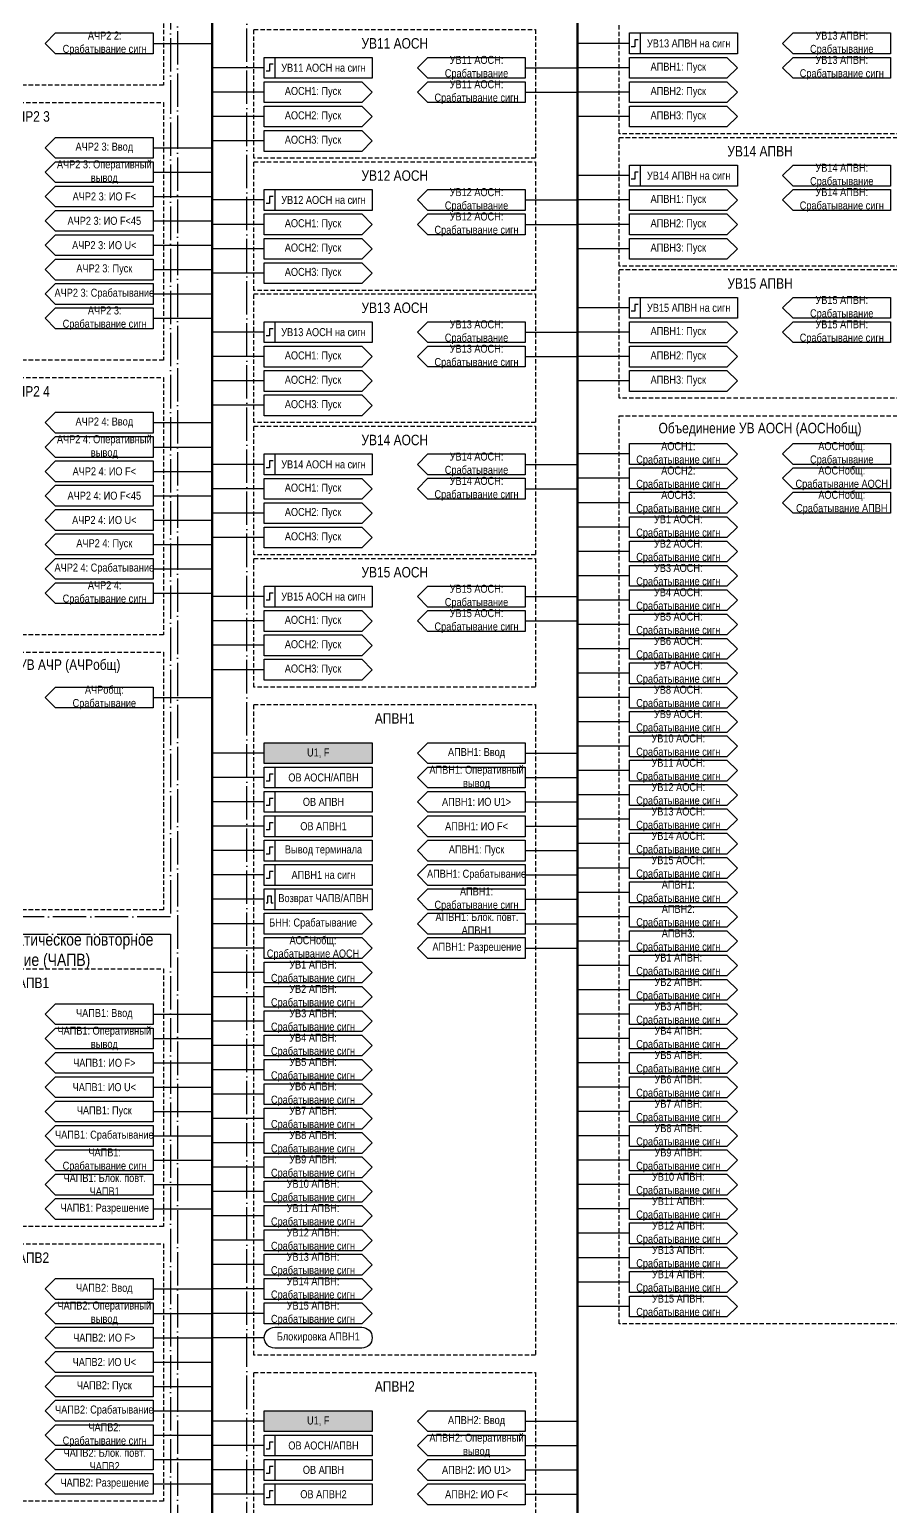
# Model space of a CAD drawing. Header units: millimetres. Extents: x -3568 to 1010, y 18 to 1948.
# Drawn here: x 352.5 to 600, y 765.5 to 1190 of the extents above; entities that cross this region are included whole.
import ezdxf

# ---------------------------------------------------------------- set-up
doc = ezdxf.new("R2010")
doc.units = ezdxf.units.MM
doc.linetypes.add('ACAD_ISO04W100', pattern=[30, 24, -3, 0, -3])
doc.linetypes.add('штриховая2', pattern=[0.375, 0.25, -0.125])
doc.layers.add('TEXT', color=7, linetype='Continuous', lineweight=25)
doc.styles.add('2.5_Gost_RD', font='ARIALN.TTF', dxfattribs={"height": 2.5})
doc.styles.add('3.5_Gost_RD', font='ARIALN.TTF', dxfattribs={"height": 3.5})

msp = doc.modelspace()

# ---------------------------------------------------------------- hatches: boundary and pattern name
at = {"ltscale": 100, "true_color": 0x00cb62}
h = msp.add_hatch(color=112, dxfattribs=at)
h.dxf.hatch_style = 1
h.paths.add_polyline_path([(420, 985), (451, 985), (451, 979), (420, 979)])
h = msp.add_hatch(color=112, dxfattribs=at)
h.dxf.hatch_style = 1
h.paths.add_polyline_path([(420, 793), (451, 793), (451, 787), (420, 787)])

# ---------------------------------------------------------------- linework, layer by layer
at = {"lineweight": 100, "ltscale": 100}
for p, q in [((405, 1860), (405, 505)), ((510, 1845), (510, 505))]:
    msp.add_line(p, q, dxfattribs=at)
at = {"ltscale": 100}
for p, q in [((388, 1186), (405, 1186)), ((525, 1186), (510, 1186)), ((420, 1179), (405, 1179)), ((495, 1179), (510, 1179)), ((525, 1179), (510, 1179)), ((420, 1172), (405, 1172)), ((495, 1172), (510, 1172)), ((525, 1172), (510, 1172)), ((420, 1165), (405, 1165)), ((525, 1165), (510, 1165)), ((388, 1156), (405, 1156)), ((420, 1158), (405, 1158)), ((388, 1149), (405, 1149)), ((525, 1148), (510, 1148)), ((388, 1142), (405, 1142)), ((420, 1141), (405, 1141)), ((495, 1141), (510, 1141)), ((525, 1141), (510, 1141)), ((388, 1135), (405, 1135)), ((420, 1134), (405, 1134)), ((495, 1134), (510, 1134)), ((525, 1134), (510, 1134)), ((388, 1128), (405, 1128)), ((420, 1127), (405, 1127)), ((525, 1127), (510, 1127)), ((388, 1121), (405, 1121)), ((420, 1120), (405, 1120)), ((388, 1114), (405, 1114)), ((525, 1110), (510, 1110)), ((388, 1107), (405, 1107)), ((420, 1103), (405, 1103)), ((495, 1103), (510, 1103)), ((525, 1103), (510, 1103)), ((420, 1096), (405, 1096)), ((495, 1096), (510, 1096)), ((525, 1096), (510, 1096)), ((420, 1089), (405, 1089)), ((525, 1089), (510, 1089)), ((420, 1082), (405, 1082)), ((388, 1077), (405, 1077)), ((388, 1070), (405, 1070)), ((525, 1068), (510, 1068)), ((388, 1063), (405, 1063)), ((420, 1065), (405, 1065)), ((495, 1065), (510, 1065)), ((420, 1058), (405, 1058)), ((495, 1058), (510, 1058)), ((525, 1061), (510, 1061)), ((388, 1056), (405, 1056)), ((525, 1054), (510, 1054)), ((388, 1049), (405, 1049)), ((420, 1051), (405, 1051)), ((525, 1047), (510, 1047)), ((388, 1042), (405, 1042)), ((420, 1044), (405, 1044)), ((525, 1040), (510, 1040)), ((388, 1035), (405, 1035)), ((525, 1033), (510, 1033)), ((388, 1028), (405, 1028)), ((420, 1027), (405, 1027)), ((495, 1027), (510, 1027)), ((525, 1026), (510, 1026)), ((420, 1020), (405, 1020)), ((495, 1020), (510, 1020)), ((525, 1019), (510, 1019)), ((420, 1013), (405, 1013)), ((525, 1012), (510, 1012)), ((420, 1006), (405, 1006)), ((525, 1005), (510, 1005)), ((388, 998), (405, 998)), ((525, 998), (510, 998)), ((525, 991), (510, 991)), ((420, 982), (405, 982)), ((495, 982), (510, 982)), ((525, 984), (510, 984)), ((525, 977), (510, 977)), ((420, 975), (405, 975)), ((495, 975), (510, 975)), ((420, 968), (405, 968)), ((495, 968), (510, 968)), ((525, 970), (510, 970)), ((420, 961), (405, 961)), ((495, 961), (510, 961)), ((525, 963), (510, 963)), ((525, 956), (510, 956)), ((420, 954), (405, 954)), ((495, 954), (510, 954)), ((420, 947), (405, 947)), ((495, 947), (510, 947)), ((525, 949), (510, 949)), ((420, 940), (405, 940)), ((495, 940), (510, 940)), ((525, 942), (510, 942)), ((525, 935), (510, 935)), ((420, 933), (405, 933)), ((495, 933), (510, 933)), ((420, 926), (405, 926)), ((495, 926), (510, 926)), ((525, 928), (510, 928)), ((420, 919), (405, 919)), ((525, 921), (510, 921)), ((525, 914), (510, 914)), ((420, 912), (405, 912)), ((388, 907), (405, 907)), ((420, 905), (405, 905)), ((525, 907), (510, 907)), ((388, 900), (405, 900)), ((525, 900), (510, 900)), ((420, 898), (405, 898)), ((388, 893), (405, 893)), ((525, 893), (510, 893)), ((420, 891), (405, 891)), ((388, 886), (405, 886)), ((420, 884), (405, 884)), ((525, 886), (510, 886)), ((388, 879), (405, 879)), ((525, 879), (510, 879)), ((420, 877), (405, 877)), ((388, 872), (405, 872)), ((525, 872), (510, 872)), ((420, 870), (405, 870)), ((388, 865), (405, 865)), ((420, 863), (405, 863)), ((525, 865), (510, 865)), ((388, 858), (405, 858)), ((525, 858), (510, 858)), ((420, 856), (405, 856)), ((388, 851), (405, 851)), ((420, 849), (405, 849)), ((525, 851), (510, 851)), ((420, 842), (405, 842)), ((525, 844), (510, 844)), ((525, 837), (510, 837)), ((420, 835), (405, 835)), ((388, 828), (405, 828)), ((420, 828), (405, 828)), ((525, 830), (510, 830)), ((388, 821), (405, 821)), ((420, 821), (405, 821)), ((525, 823), (510, 823)), ((388, 814), (405, 814)), ((420, 814), (405, 814)), ((388, 807), (405, 807)), ((388, 800), (405, 800)), ((388, 793), (405, 793)), ((420, 790), (405, 790)), ((495, 790), (510, 790)), ((388, 786), (405, 786)), ((420, 783), (405, 783)), ((495, 783), (510, 783)), ((388, 779), (405, 779)), ((420, 776), (405, 776)), ((495, 776), (510, 776)), ((388, 772), (405, 772)), ((420, 769), (405, 769)), ((495, 769), (510, 769))]:
    msp.add_line(p, q, dxfattribs=at)
at = {"color": 251, "linetype": 'ACAD_ISO04W100', "lineweight": 30, "ltscale": 0.4, "true_color": 0x58595b}
for points in [[(310, 1855), (395, 1855), (395, 561), (310, 561)], [(415, 1855), (609, 1855), (609, 612), (415, 612)], [(312, 1732), (393, 1732), (393, 935), (312, 935)], [(312, 930), (393, 930), (393, 563), (312, 563)]]:
    msp.add_lwpolyline(points, close=True, dxfattribs=at)
at = {"linetype": 'штриховая2', "ltscale": 5}
for points in [[(314, 1248), (391, 1248), (391, 1174), (314, 1174)], [(522, 1197), (603, 1197), (603, 1160), (522, 1160)], [(417, 1190), (498, 1190), (498, 1153), (417, 1153)], [(314, 1169), (391, 1169), (391, 1095), (314, 1095)], [(522, 1159), (603, 1159), (603, 1122), (522, 1122)], [(417, 1152), (498, 1152), (498, 1115), (417, 1115)], [(522, 1121), (603, 1121), (603, 1084), (522, 1084)], [(417, 1114), (498, 1114), (498, 1077), (417, 1077)], [(314, 1090), (391, 1090), (391, 1016), (314, 1016)], [(522, 1079), (603, 1079), (603, 818), (522, 818)], [(417, 1076), (498, 1076), (498, 1039), (417, 1039)], [(417, 1038), (498, 1038), (498, 1001), (417, 1001)], [(314, 1011), (391, 1011), (391, 937), (314, 937)], [(417, 996), (498, 996), (498, 809), (417, 809)], [(314, 920), (391, 920), (391, 846), (314, 846)], [(314, 841), (391, 841), (391, 767), (314, 767)], [(417, 804), (498, 804), (498, 617), (417, 617)]]:
    msp.add_lwpolyline(points, close=True, dxfattribs=at)
at = {"ltscale": 100}
for points in [[(360, 1189), (388, 1189), (388, 1183), (360, 1183), (357, 1186)], [(525, 1189), (528, 1189), (528, 1183), (525, 1183)], [(525, 1189), (556, 1189), (556, 1183), (525, 1183)], [(600, 1183), (572, 1183), (569, 1186), (572, 1189), (600, 1189)], [(420, 1182), (423, 1182), (423, 1176), (420, 1176)], [(420, 1182), (451, 1182), (451, 1176), (420, 1176)], [(495, 1176), (467, 1176), (464, 1179), (467, 1182), (495, 1182)], [(572, 1182), (600, 1182), (600, 1176), (572, 1176), (569, 1179)], [(467, 1175), (495, 1175), (495, 1169), (467, 1169), (464, 1172)], [(388, 1159), (388, 1153), (360, 1153), (357, 1156), (360, 1159)], [(388, 1152), (388, 1146), (360, 1146), (357, 1149), (360, 1152)], [(525, 1151), (528, 1151), (528, 1145), (525, 1145)], [(525, 1151), (556, 1151), (556, 1145), (525, 1145)], [(600, 1145), (572, 1145), (569, 1148), (572, 1151), (600, 1151)], [(360, 1145), (388, 1145), (388, 1139), (360, 1139), (357, 1142)], [(420, 1144), (423, 1144), (423, 1138), (420, 1138)], [(420, 1144), (451, 1144), (451, 1138), (420, 1138)], [(495, 1138), (467, 1138), (464, 1141), (467, 1144), (495, 1144)], [(572, 1144), (600, 1144), (600, 1138), (572, 1138), (569, 1141)], [(360, 1138), (388, 1138), (388, 1132), (360, 1132), (357, 1135)], [(467, 1137), (495, 1137), (495, 1131), (467, 1131), (464, 1134)], [(360, 1131), (388, 1131), (388, 1125), (360, 1125), (357, 1128)], [(360, 1124), (388, 1124), (388, 1118), (360, 1118), (357, 1121)], [(360, 1117), (388, 1117), (388, 1111), (360, 1111), (357, 1114)], [(525, 1113), (528, 1113), (528, 1107), (525, 1107)], [(525, 1113), (556, 1113), (556, 1107), (525, 1107)], [(600, 1107), (572, 1107), (569, 1110), (572, 1113), (600, 1113)], [(360, 1110), (388, 1110), (388, 1104), (360, 1104), (357, 1107)], [(420, 1106), (423, 1106), (423, 1100), (420, 1100)], [(420, 1106), (451, 1106), (451, 1100), (420, 1100)], [(495, 1100), (467, 1100), (464, 1103), (467, 1106), (495, 1106)], [(572, 1106), (600, 1106), (600, 1100), (572, 1100), (569, 1103)], [(467, 1099), (495, 1099), (495, 1093), (467, 1093), (464, 1096)], [(388, 1080), (388, 1074), (360, 1074), (357, 1077), (360, 1080)], [(388, 1073), (388, 1067), (360, 1067), (357, 1070), (360, 1073)], [(600, 1065), (572, 1065), (569, 1068), (572, 1071), (600, 1071)], [(360, 1066), (388, 1066), (388, 1060), (360, 1060), (357, 1063)], [(420, 1068), (423, 1068), (423, 1062), (420, 1062)], [(420, 1068), (451, 1068), (451, 1062), (420, 1062)], [(495, 1062), (467, 1062), (464, 1065), (467, 1068), (495, 1068)], [(600, 1058), (572, 1058), (569, 1061), (572, 1064), (600, 1064)], [(360, 1059), (388, 1059), (388, 1053), (360, 1053), (357, 1056)], [(467, 1061), (495, 1061), (495, 1055), (467, 1055), (464, 1058)], [(600, 1051), (572, 1051), (569, 1054), (572, 1057), (600, 1057)], [(360, 1052), (388, 1052), (388, 1046), (360, 1046), (357, 1049)], [(360, 1045), (388, 1045), (388, 1039), (360, 1039), (357, 1042)], [(360, 1038), (388, 1038), (388, 1032), (360, 1032), (357, 1035)], [(360, 1031), (388, 1031), (388, 1025), (360, 1025), (357, 1028)], [(420, 1030), (423, 1030), (423, 1024), (420, 1024)], [(420, 1030), (451, 1030), (451, 1024), (420, 1024)], [(495, 1024), (467, 1024), (464, 1027), (467, 1030), (495, 1030)], [(467, 1023), (495, 1023), (495, 1017), (467, 1017), (464, 1020)], [(388, 1001), (388, 995), (360, 995), (357, 998), (360, 1001)], [(420, 985), (451, 985), (451, 979), (420, 979)], [(495, 985), (495, 979), (467, 979), (464, 982), (467, 985)], [(420, 978), (423, 978), (423, 972), (420, 972)], [(420, 978), (451, 978), (451, 972), (420, 972)], [(495, 978), (495, 972), (467, 972), (464, 975), (467, 978)], [(420, 971), (423, 971), (423, 965), (420, 965)], [(420, 971), (451, 971), (451, 965), (420, 965)], [(467, 971), (495, 971), (495, 965), (467, 965), (464, 968)], [(420, 964), (423, 964), (423, 958), (420, 958)], [(420, 964), (451, 964), (451, 958), (420, 958)], [(467, 964), (495, 964), (495, 958), (467, 958), (464, 961)], [(420, 957), (423, 957), (423, 951), (420, 951)], [(420, 957), (451, 957), (451, 951), (420, 951)], [(467, 957), (495, 957), (495, 951), (467, 951), (464, 954)], [(420, 950), (423, 950), (423, 944), (420, 944)], [(420, 950), (451, 950), (451, 944), (420, 944)], [(467, 950), (495, 950), (495, 944), (467, 944), (464, 947)], [(420, 943), (451, 943), (451, 937), (420, 937)], [(420, 943), (423, 943), (423, 937), (420, 937)], [(467, 943), (495, 943), (495, 937), (467, 937), (464, 940)], [(467, 936), (495, 936), (495, 930), (467, 930), (464, 933)], [(467, 929), (495, 929), (495, 923), (467, 923), (464, 926)], [(388, 910), (388, 904), (360, 904), (357, 907), (360, 910)], [(388, 903), (388, 897), (360, 897), (357, 900), (360, 903)], [(360, 896), (388, 896), (388, 890), (360, 890), (357, 893)], [(360, 889), (388, 889), (388, 883), (360, 883), (357, 886)], [(360, 882), (388, 882), (388, 876), (360, 876), (357, 879)], [(360, 875), (388, 875), (388, 869), (360, 869), (357, 872)], [(360, 868), (388, 868), (388, 862), (360, 862), (357, 865)], [(360, 861), (388, 861), (388, 855), (360, 855), (357, 858)], [(360, 854), (388, 854), (388, 848), (360, 848), (357, 851)], [(388, 831), (388, 825), (360, 825), (357, 828), (360, 831)], [(388, 824), (388, 818), (360, 818), (357, 821), (360, 824)], [(360, 817), (388, 817), (388, 811), (360, 811), (357, 814)], [(360, 810), (388, 810), (388, 804), (360, 804), (357, 807)], [(360, 803), (388, 803), (388, 797), (360, 797), (357, 800)], [(360, 796), (388, 796), (388, 790), (360, 790), (357, 793)], [(420, 793), (451, 793), (451, 787), (420, 787)], [(495, 793), (495, 787), (467, 787), (464, 790), (467, 793)], [(360, 789), (388, 789), (388, 783), (360, 783), (357, 786)], [(420, 786), (423, 786), (423, 780), (420, 780)], [(420, 786), (451, 786), (451, 780), (420, 780)], [(495, 786), (495, 780), (467, 780), (464, 783), (467, 786)], [(360, 782), (388, 782), (388, 776), (360, 776), (357, 779)], [(420, 779), (423, 779), (423, 773), (420, 773)], [(420, 779), (451, 779), (451, 773), (420, 773)], [(467, 779), (495, 779), (495, 773), (467, 773), (464, 776)], [(360, 775), (388, 775), (388, 769), (360, 769), (357, 772)], [(420, 772), (423, 772), (423, 766), (420, 766)], [(420, 772), (451, 772), (451, 766), (420, 766)], [(467, 772), (495, 772), (495, 766), (467, 766), (464, 769)]]:
    msp.add_lwpolyline(points, close=True, dxfattribs=at)
at = {"lineweight": 30, "ltscale": 100}
for points in [[(527.5, 1187), (526.5, 1187), (526.5, 1185), (525.5, 1185)], [(422.5, 1180), (421.5, 1180), (421.5, 1178), (420.5, 1178)], [(527.5, 1149), (526.5, 1149), (526.5, 1147), (525.5, 1147)], [(422.5, 1142), (421.5, 1142), (421.5, 1140), (420.5, 1140)], [(527.5, 1111), (526.5, 1111), (526.5, 1109), (525.5, 1109)], [(422.5, 1104), (421.5, 1104), (421.5, 1102), (420.5, 1102)], [(422.5, 1066), (421.5, 1066), (421.5, 1064), (420.5, 1064)], [(422.5, 1028), (421.5, 1028), (421.5, 1026), (420.5, 1026)], [(422.5, 976), (421.5, 976), (421.5, 974), (420.5, 974)], [(422.5, 969), (421.5, 969), (421.5, 967), (420.5, 967)], [(422.5, 962), (421.5, 962), (421.5, 960), (420.5, 960)], [(422.5, 955), (421.5, 955), (421.5, 953), (420.5, 953)], [(422.5, 948), (421.5, 948), (421.5, 946), (420.5, 946)], [(420.5, 939), (421, 939), (421, 941), (422, 941), (422, 939), (422.5, 939)], [(422.5, 784), (421.5, 784), (421.5, 782), (420.5, 782)], [(422.5, 777), (421.5, 777), (421.5, 775), (420.5, 775)], [(422.5, 770), (421.5, 770), (421.5, 768), (420.5, 768)]]:
    msp.add_lwpolyline(points, dxfattribs=at)
at = {"ltscale": 100}
for points in [[(525, 1181.98), (553, 1181.98), (556, 1178.98), (553, 1175.98), (525, 1175.98), (525, 1181.98)], [(420, 1174.98), (448, 1174.98), (451, 1171.98), (448, 1168.98), (420, 1168.98), (420, 1174.98)], [(525, 1174.98), (553, 1174.98), (556, 1171.98), (553, 1168.98), (525, 1168.98), (525, 1174.98)], [(420, 1167.98), (448, 1167.98), (451, 1164.98), (448, 1161.98), (420, 1161.98), (420, 1167.98)], [(525, 1167.98), (553, 1167.98), (556, 1164.98), (553, 1161.98), (525, 1161.98), (525, 1167.98)], [(420, 1160.98), (448, 1160.98), (451, 1157.98), (448, 1154.98), (420, 1154.98), (420, 1160.98)], [(525, 1143.98), (553, 1143.98), (556, 1140.98), (553, 1137.98), (525, 1137.98), (525, 1143.98)], [(420, 1136.98), (448, 1136.98), (451, 1133.98), (448, 1130.98), (420, 1130.98), (420, 1136.98)], [(525, 1136.98), (553, 1136.98), (556, 1133.98), (553, 1130.98), (525, 1130.98), (525, 1136.98)], [(420, 1129.98), (448, 1129.98), (451, 1126.98), (448, 1123.98), (420, 1123.98), (420, 1129.98)], [(525, 1129.98), (553, 1129.98), (556, 1126.98), (553, 1123.98), (525, 1123.98), (525, 1129.98)], [(420, 1122.98), (448, 1122.98), (451, 1119.98), (448, 1116.98), (420, 1116.98), (420, 1122.98)], [(525, 1105.98), (553, 1105.98), (556, 1102.98), (553, 1099.98), (525, 1099.98), (525, 1105.98)], [(420, 1098.98), (448, 1098.98), (451, 1095.98), (448, 1092.98), (420, 1092.98), (420, 1098.98)], [(525, 1098.98), (553, 1098.98), (556, 1095.98), (553, 1092.98), (525, 1092.98), (525, 1098.98)], [(420, 1091.98), (448, 1091.98), (451, 1088.98), (448, 1085.98), (420, 1085.98), (420, 1091.98)], [(525, 1091.98), (553, 1091.98), (556, 1088.98), (553, 1085.98), (525, 1085.98), (525, 1091.98)], [(420, 1084.98), (448, 1084.98), (451, 1081.98), (448, 1078.98), (420, 1078.98), (420, 1084.98)], [(525, 1070.98), (553, 1070.98), (556, 1067.98), (553, 1064.98), (525, 1064.98), (525, 1070.98)], [(525, 1063.98), (553, 1063.98), (556, 1060.98), (553, 1057.98), (525, 1057.98), (525, 1063.98)], [(420, 1060.98), (448, 1060.98), (451, 1057.98), (448, 1054.98), (420, 1054.98), (420, 1060.98)], [(420, 1053.98), (448, 1053.98), (451, 1050.98), (448, 1047.98), (420, 1047.98), (420, 1053.98)], [(525, 1056.98), (553, 1056.98), (556, 1053.98), (553, 1050.98), (525, 1050.98), (525, 1056.98)], [(525, 1049.98), (553, 1049.98), (556, 1046.98), (553, 1043.98), (525, 1043.98), (525, 1049.98)], [(420, 1046.98), (448, 1046.98), (451, 1043.98), (448, 1040.98), (420, 1040.98), (420, 1046.98)], [(525, 1042.98), (553, 1042.98), (556, 1039.98), (553, 1036.98), (525, 1036.98), (525, 1042.98)], [(525, 1035.98), (553, 1035.98), (556, 1032.98), (553, 1029.98), (525, 1029.98), (525, 1035.98)], [(525, 1028.98), (553, 1028.98), (556, 1025.98), (553, 1022.98), (525, 1022.98), (525, 1028.98)], [(420, 1022.98), (448, 1022.98), (451, 1019.98), (448, 1016.98), (420, 1016.98), (420, 1022.98)], [(525, 1021.98), (553, 1021.98), (556, 1018.98), (553, 1015.98), (525, 1015.98), (525, 1021.98)], [(420, 1015.98), (448, 1015.98), (451, 1012.98), (448, 1009.98), (420, 1009.98), (420, 1015.98)], [(525, 1014.98), (553, 1014.98), (556, 1011.98), (553, 1008.98), (525, 1008.98), (525, 1014.98)], [(420, 1008.98), (448, 1008.98), (451, 1005.98), (448, 1002.98), (420, 1002.98), (420, 1008.98)], [(525, 1007.98), (553, 1007.98), (556, 1004.98), (553, 1001.98), (525, 1001.98), (525, 1007.98)], [(525, 1000.98), (553, 1000.98), (556, 997.98), (553, 994.98), (525, 994.98), (525, 1000.98)], [(525, 993.98), (553, 993.98), (556, 990.98), (553, 987.98), (525, 987.98), (525, 993.98)], [(525, 986.98), (553, 986.98), (556, 983.98), (553, 980.98), (525, 980.98), (525, 986.98)], [(525, 979.98), (553, 979.98), (556, 976.98), (553, 973.98), (525, 973.98), (525, 979.98)], [(525, 972.98), (553, 972.98), (556, 969.98), (553, 966.98), (525, 966.98), (525, 972.98)], [(525, 965.98), (553, 965.98), (556, 962.98), (553, 959.98), (525, 959.98), (525, 965.98)], [(525, 958.98), (553, 958.98), (556, 955.98), (553, 952.98), (525, 952.98), (525, 958.98)], [(525, 951.98), (553, 951.98), (556, 948.98), (553, 945.98), (525, 945.98), (525, 951.98)], [(525, 944.98), (553, 944.98), (556, 941.98), (553, 938.98), (525, 938.98), (525, 944.98)], [(420, 935.98), (448, 935.98), (451, 932.98), (448, 929.98), (420, 929.98), (420, 935.98)], [(525, 937.98), (553, 937.98), (556, 934.98), (553, 931.98), (525, 931.98), (525, 937.98)], [(525, 930.98), (553, 930.98), (556, 927.98), (553, 924.98), (525, 924.98), (525, 930.98)], [(420, 928.98), (448, 928.98), (451, 925.98), (448, 922.98), (420, 922.98), (420, 928.98)], [(420, 921.98), (448, 921.98), (451, 918.98), (448, 915.98), (420, 915.98), (420, 921.98)], [(525, 923.98), (553, 923.98), (556, 920.98), (553, 917.98), (525, 917.98), (525, 923.98)], [(525, 916.98), (553, 916.98), (556, 913.98), (553, 910.98), (525, 910.98), (525, 916.98)], [(420, 914.98), (448, 914.98), (451, 911.98), (448, 908.98), (420, 908.98), (420, 914.98)], [(525, 909.98), (553, 909.98), (556, 906.98), (553, 903.98), (525, 903.98), (525, 909.98)], [(420, 907.98), (448, 907.98), (451, 904.98), (448, 901.98), (420, 901.98), (420, 907.98)], [(420, 900.98), (448, 900.98), (451, 897.98), (448, 894.98), (420, 894.98), (420, 900.98)], [(525, 902.98), (553, 902.98), (556, 899.98), (553, 896.98), (525, 896.98), (525, 902.98)], [(525, 895.98), (553, 895.98), (556, 892.98), (553, 889.98), (525, 889.98), (525, 895.98)], [(420, 893.98), (448, 893.98), (451, 890.98), (448, 887.98), (420, 887.98), (420, 893.98)], [(525, 888.98), (553, 888.98), (556, 885.98), (553, 882.98), (525, 882.98), (525, 888.98)], [(420, 886.98), (448, 886.98), (451, 883.98), (448, 880.98), (420, 880.98), (420, 886.98)], [(420, 879.98), (448, 879.98), (451, 876.98), (448, 873.98), (420, 873.98), (420, 879.98)], [(525, 881.98), (553, 881.98), (556, 878.98), (553, 875.98), (525, 875.98), (525, 881.98)], [(525, 874.98), (553, 874.98), (556, 871.98), (553, 868.98), (525, 868.98), (525, 874.98)], [(420, 872.98), (448, 872.98), (451, 869.98), (448, 866.98), (420, 866.98), (420, 872.98)], [(420, 865.98), (448, 865.98), (451, 862.98), (448, 859.98), (420, 859.98), (420, 865.98)], [(525, 867.98), (553, 867.98), (556, 864.98), (553, 861.98), (525, 861.98), (525, 867.98)], [(420, 858.98), (448, 858.98), (451, 855.98), (448, 852.98), (420, 852.98), (420, 858.98)], [(525, 860.98), (553, 860.98), (556, 857.98), (553, 854.98), (525, 854.98), (525, 860.98)], [(525, 853.98), (553, 853.98), (556, 850.98), (553, 847.98), (525, 847.98), (525, 853.98)], [(420, 851.98), (448, 851.98), (451, 848.98), (448, 845.98), (420, 845.98), (420, 851.98)], [(420, 844.98), (448, 844.98), (451, 841.98), (448, 838.98), (420, 838.98), (420, 844.98)], [(525, 846.98), (553, 846.98), (556, 843.98), (553, 840.98), (525, 840.98), (525, 846.98)], [(420, 837.98), (448, 837.98), (451, 834.98), (448, 831.98), (420, 831.98), (420, 837.98)], [(525, 839.98), (553, 839.98), (556, 836.98), (553, 833.98), (525, 833.98), (525, 839.98)], [(525, 832.98), (553, 832.98), (556, 829.98), (553, 826.98), (525, 826.98), (525, 832.98)], [(420, 830.98), (448, 830.98), (451, 827.98), (448, 824.98), (420, 824.98), (420, 830.98)], [(420, 823.98), (448, 823.98), (451, 820.98), (448, 817.98), (420, 817.98), (420, 823.98)], [(525, 825.98), (553, 825.98), (556, 822.98), (553, 819.98), (525, 819.98), (525, 825.98)]]:
    msp.add_lwpolyline(points, dxfattribs=at)
msp.add_lwpolyline([(423, 811, -1), (423, 817), (448, 817, -1), (448, 811)], format="xyb", close=True, dxfattribs=at)

# ---------------------------------------------------------------- texts
at = {"color": 0, "ltscale": 100, "char_height": 2.3, "width": 28, "attachment_point": 5, "style": '2.5_Gost_RD'}
for s, insert in [('{\\C256;АЧР2 2: Срабатывание сигн}', (374.11, 1186)), ('{\\C256;АПВН1: Пуск}', (539, 1178.98)), ('{\\C256;АОСН1: Пуск}', (434, 1171.98)), ('{\\C256;АПВН2: Пуск}', (539, 1171.98)), ('{\\C256;АОСН2: Пуск}', (434, 1164.98)), ('{\\C256;АПВН3: Пуск}', (539, 1164.98)), ('{\\C256;АОСН3: Пуск}', (434, 1157.98)), ('{\\C256;АПВН1: Пуск}', (539, 1140.98)), ('{\\C256;АОСН1: Пуск}', (434, 1133.98)), ('{\\C256;АПВН2: Пуск}', (539, 1133.98)), ('{\\C256;АОСН2: Пуск}', (434, 1126.98)), ('{\\C256;АПВН3: Пуск}', (539, 1126.98)), ('{\\C256;АОСН3: Пуск}', (434, 1119.98)), ('{\\C256;АЧР2 3: Срабатывание сигн}', (374.11, 1107)), ('{\\C256;АПВН1: Пуск}', (539, 1102.98)), ('{\\C256;АОСН1: Пуск}', (434, 1095.98)), ('{\\C256;АПВН2: Пуск}', (539, 1095.98)), ('{\\C256;АОСН2: Пуск}', (434, 1088.98)), ('{\\C256;АПВН3: Пуск}', (539, 1088.98)), ('{\\C256;АОСН3: Пуск}', (434, 1081.98)), ('{\\C256;АОСН1: Срабатывание сигн}', (539, 1067.98)), ('{\\C256;АОСН2: Срабатывание сигн}', (539, 1060.98)), ('{\\C256;АОСН1: Пуск}', (434, 1057.98)), ('{\\C256;АОСН3: Срабатывание сигн}', (539, 1053.98)), ('{\\C256;АОСН2: Пуск}', (434, 1050.98)), ('{\\C256;УВ1 АОСН: Срабатывание сигн}', (539, 1046.98)), ('{\\C256;АОСН3: Пуск}', (434, 1043.98)), ('{\\C256;УВ2 АОСН: Срабатывание сигн}', (539, 1039.98)), ('{\\C256;УВ3 АОСН: Срабатывание сигн}', (539, 1032.98)), ('{\\C256;АЧР2 4: Срабатывание сигн}', (374.11, 1028)), ('{\\C256;УВ4 АОСН: Срабатывание сигн}', (539, 1025.98)), ('{\\C256;АОСН1: Пуск}', (434, 1019.98)), ('{\\C256;УВ5 АОСН: Срабатывание сигн}', (539, 1018.98)), ('{\\C256;УВ6 АОСН: Срабатывание сигн}', (539, 1011.98)), ('{\\C256;АОСН2: Пуск}', (434, 1012.98)), ('{\\C256;АОСН3: Пуск}', (434, 1005.98)), ('{\\C256;УВ7 АОСН: Срабатывание сигн}', (539, 1004.98)), ('{\\C256;АЧРобщ: Срабатывание}', (374, 997.98)), ('{\\C256;УВ8 АОСН: Срабатывание сигн}', (539, 997.98)), ('{\\C256;УВ9 АОСН: Срабатывание сигн}', (539, 990.98)), ('{\\C256;УВ10 АОСН: Срабатывание сигн}', (539, 983.98)), ('{\\C256;УВ11 АОСН: Срабатывание сигн}', (539, 976.98)), ('{\\C256;УВ12 АОСН: Срабатывание сигн}', (539, 969.98)), ('{\\C256;УВ13 АОСН: Срабатывание сигн}', (539, 962.98)), ('{\\C256;УВ14 АОСН: Срабатывание сигн}', (539, 955.98)), ('{\\C256;УВ15 АОСН: Срабатывание сигн}', (539, 948.98)), ('{\\C256;АПВН1: Срабатывание сигн}', (539, 941.98)), ('{\\C256;АПВН2: Срабатывание сигн}', (539, 934.98)), ('{\\C256;БНН: Срабатывание}', (434, 932.98)), ('{\\C256;АПВН1: Блок. повт. АПВН1}', (481.11, 933)), ('{\\C256;АПВН3: Срабатывание сигн}', (539, 927.98)), ('{\\C256;АПВН1: Разрешение}', (481.11, 926)), ('{\\C256;УВ1 АПВН: Срабатывание сигн}', (539, 920.98)), ('{\\C256;УВ2 АПВН: Срабатывание сигн}', (539, 913.98)), ('{\\C256;УВ3 АПВН: Срабатывание сигн}', (539, 906.98)), ('{\\C256;УВ4 АПВН: Срабатывание сигн}', (539, 899.98)), ('{\\C256;УВ5 АПВН: Срабатывание сигн}', (539, 892.98)), ('{\\C256;УВ6 АПВН: Срабатывание сигн}', (539, 885.98)), ('{\\C256;УВ7 АПВН: Срабатывание сигн}', (539, 878.98)), ('{\\C256;УВ8 АПВН: Срабатывание сигн}', (539, 871.98)), ('{\\C256;ЧАПВ1: Срабатывание сигн}', (374.11, 865)), ('{\\C256;УВ9 АПВН: Срабатывание сигн}', (539, 864.98)), ('{\\C256;ЧАПВ1: Блок. повт. ЧАПВ1}', (374.11, 858)), ('{\\C256;УВ10 АПВН: Срабатывание сигн}', (539, 857.98)), ('{\\C256;УВ11 АПВН: Срабатывание сигн}', (539, 850.98)), ('{\\C256;ЧАПВ1: Разрешение}', (374.11, 851)), ('{\\C256;УВ12 АПВН: Срабатывание сигн}', (539, 843.98)), ('{\\C256;УВ13 АПВН: Срабатывание сигн}', (539, 836.98)), ('{\\C256;УВ14 АПВН: Срабатывание сигн}', (539, 829.98)), ('{\\C256;УВ15 АПВН: Срабатывание сигн}', (539, 822.98)), ('{\\C256;ЧАПВ2: Срабатывание сигн}', (374.11, 786)), ('{\\C256;ЧАПВ2: Блок. повт. ЧАПВ2}', (374.11, 779)), ('{\\C256;ЧАПВ2: Разрешение}', (374.11, 772))]:
    msp.add_mtext(s, dxfattribs=dict(at, insert=insert))
at = {"ltscale": 100, "char_height": 2.3, "attachment_point": 5, "style": '2.5_Gost_RD'}
for s, insert, width in [('УВ13 АПВН: Срабатывание', (586, 1186), 28), ('УВ13 АПВН на сигн', (542, 1186), 27.6764), ('УВ11 АОСН на сигн', (437, 1179), 27.6764), ('УВ11 АОСН: Срабатывание', (481, 1179), 28), ('УВ13 АПВН: Срабатывание сигн', (586, 1179), 28), ('УВ11 АОСН: Срабатывание сигн', (481, 1172), 28), ('АЧР2 3: Ввод', (374, 1156), 28), ('АЧР2 3: Оперативный вывод', (374, 1149), 28), ('УВ14 АПВН: Срабатывание', (586, 1148), 28), ('УВ14 АПВН на сигн', (542, 1148), 27.6764), ('АЧР2 3: ИО F<', (374, 1142), 28), ('УВ12 АОСН на сигн', (437, 1141), 27.6764), ('УВ12 АОСН: Срабатывание', (481, 1141), 28), ('УВ14 АПВН: Срабатывание сигн', (586, 1141), 28), ('АЧР2 3: ИО F<45', (374, 1135), 28), ('УВ12 АОСН: Срабатывание сигн', (481, 1134), 28), ('АЧР2 3: ИО U<', (374, 1128), 28), ('АЧР2 3: Пуск', (374, 1121), 28), ('АЧР2 3: Срабатывание', (374, 1114), 28), ('УВ15 АПВН: Срабатывание', (586, 1110), 28), ('УВ15 АПВН на сигн', (542, 1110), 27.6764), ('УВ13 АОСН на сигн', (437, 1103), 27.6764), ('УВ13 АОСН: Срабатывание', (481, 1103), 28), ('УВ15 АПВН: Срабатывание сигн', (586, 1103), 28), ('УВ13 АОСН: Срабатывание сигн', (481, 1096), 28), ('АЧР2 4: Ввод', (374, 1077), 28), ('АЧР2 4: Оперативный вывод', (374, 1070), 28), ('АОСНобщ: Срабатывание', (586, 1068), 28), ('УВ14 АОСН на сигн', (437, 1065), 27.6764), ('УВ14 АОСН: Срабатывание', (481, 1065), 28), ('АЧР2 4: ИО F<', (374, 1063), 28), ('УВ14 АОСН: Срабатывание сигн', (481, 1058), 28), ('АОСНобщ: Срабатывание АОСН', (586, 1061), 28), ('АЧР2 4: ИО F<45', (374, 1056), 28), ('АОСНобщ: Срабатывание АПВН', (586, 1054), 28), ('АЧР2 4: ИО U<', (374, 1049), 28), ('АЧР2 4: Пуск', (374, 1042), 28), ('АЧР2 4: Срабатывание', (374, 1035), 28), ('УВ15 АОСН на сигн', (437, 1027), 27.6764), ('УВ15 АОСН: Срабатывание', (481, 1027), 28), ('УВ15 АОСН: Срабатывание сигн', (481, 1020), 28), ('АПВН1: Ввод', (481, 982), 28), ('АПВН1: Оперативный вывод', (481, 975), 28), ('АПВН1: ИО U1>', (481, 968), 28), ('ОВ АПВН1', (437, 961), 28), ('АПВН1: ИО F<', (481, 961), 28), ('Вывод терминала', (437, 954), 28), ('АПВН1: Пуск', (481, 954), 28), ('АПВН1 на сигн', (437, 947), 27.6764), ('АПВН1: Срабатывание', (481, 947), 28), ('АПВН1: Срабатывание сигн', (481, 940), 28), ('ЧАПВ1: Ввод', (374, 907), 28), ('ЧАПВ1: Оперативный вывод', (374, 900), 28), ('ЧАПВ1: ИО F>', (374, 893), 28), ('ЧАПВ1: ИО U<', (374, 886), 28), ('ЧАПВ1: Пуск', (374, 879), 28), ('ЧАПВ1: Срабатывание', (374, 872), 28), ('ЧАПВ2: Ввод', (374, 828), 28), ('ЧАПВ2: Оперативный вывод', (374, 821), 28), ('ЧАПВ2: ИО F>', (374, 814), 28), ('Блокировка АПВН1', (435.5, 814), 31), ('ЧАПВ2: ИО U<', (374, 807), 28), ('ЧАПВ2: Пуск', (374, 800), 28), ('ЧАПВ2: Срабатывание', (374, 793), 28), ('АПВН2: Ввод', (481, 790), 28), ('АПВН2: Оперативный вывод', (481, 783), 28), ('АПВН2: ИО U1>', (481, 776), 28), ('ОВ АПВН2', (437, 769), 28), ('АПВН2: ИО F<', (481, 769), 28)]:
    msp.add_mtext(s, dxfattribs=dict(at, insert=insert, width=width))
at = {"color": 128, "ltscale": 100, "true_color": 0x0b6436, "width": 81, "attachment_point": 5, "style": '3.5_Gost_RD'}
for s, insert, char_height in [('УВ11 АОСН', (457.5, 1186), 3), ('АЧР2 3', (352.5, 1165), 3), ('УВ14 АПВН', (562.5, 1155), 3), ('УВ12 АОСН', (457.5, 1148), 3), ('УВ15 АПВН', (562.5, 1117), 3), ('УВ13 АОСН', (457.5, 1110), 3), ('АЧР2 4', (352.5, 1086), 3), ('Объединение УВ АОСН (АОСНобщ)', (562.5, 1075), 3), ('УВ14 АОСН', (457.5, 1072), 3), ('УВ15 АОСН', (457.5, 1034), 3), ('Объединение УВ АЧР (АЧРобщ)', (352.5, 1007), 3), ('АПВН1', (457.5, 992), 3), ('Частотное автоматическое повторное включение (ЧАПВ)', (352.5, 925), 3.5), ('ЧАПВ1', (352.5, 916), 3), ('ЧАПВ2', (352.5, 837), 3), ('АПВН2', (457.5, 800), 3)]:
    msp.add_mtext(s, dxfattribs=dict(at, insert=insert, char_height=char_height))
at = {"color": 3, "ltscale": 100, "char_height": 2.3, "width": 28, "attachment_point": 5, "style": '2.5_Gost_RD'}
for s, insert in [('{\\C256;АОСНобщ: Срабатывание АОСН}', (434, 925.98)), ('{\\C256;УВ1 АПВН: Срабатывание сигн}', (434, 918.98)), ('{\\C256;УВ2 АПВН: Срабатывание сигн}', (434, 911.98)), ('{\\C256;УВ3 АПВН: Срабатывание сигн}', (434, 904.98)), ('{\\C256;УВ4 АПВН: Срабатывание сигн}', (434, 897.98)), ('{\\C256;УВ5 АПВН: Срабатывание сигн}', (434, 890.98)), ('{\\C256;УВ6 АПВН: Срабатывание сигн}', (434, 883.98)), ('{\\C256;УВ7 АПВН: Срабатывание сигн}', (434, 876.98)), ('{\\C256;УВ8 АПВН: Срабатывание сигн}', (434, 869.98)), ('{\\C256;УВ9 АПВН: Срабатывание сигн}', (434, 862.98)), ('{\\C256;УВ10 АПВН: Срабатывание сигн}', (434, 855.98)), ('{\\C256;УВ11 АПВН: Срабатывание сигн}', (434, 848.98)), ('{\\C256;УВ12 АПВН: Срабатывание сигн}', (434, 841.98)), ('{\\C256;УВ13 АПВН: Срабатывание сигн}', (434, 834.98)), ('{\\C256;УВ14 АПВН: Срабатывание сигн}', (434, 827.98)), ('{\\C256;УВ15 АПВН: Срабатывание сигн}', (434, 820.98))]:
    msp.add_mtext(s, dxfattribs=dict(at, insert=insert))
at = {"layer": 'TEXT', "ltscale": 100, "char_height": 2.3, "attachment_point": 5, "style": '2.5_Gost_RD'}
for s, insert, width in [('U1, F', (435.5, 982), 31), ('ОВ АОСН/АПВН', (437, 975), 28), ('ОВ АПВН', (437, 968), 28), ('Возврат ЧАПВ/АПВН', (437, 940), 28), ('U1, F', (435.5, 790), 31), ('ОВ АОСН/АПВН', (437, 783), 28), ('ОВ АПВН', (437, 776), 28)]:
    msp.add_mtext(s, dxfattribs=dict(at, insert=insert, width=width))

doc.saveas('drawing.dxf')
